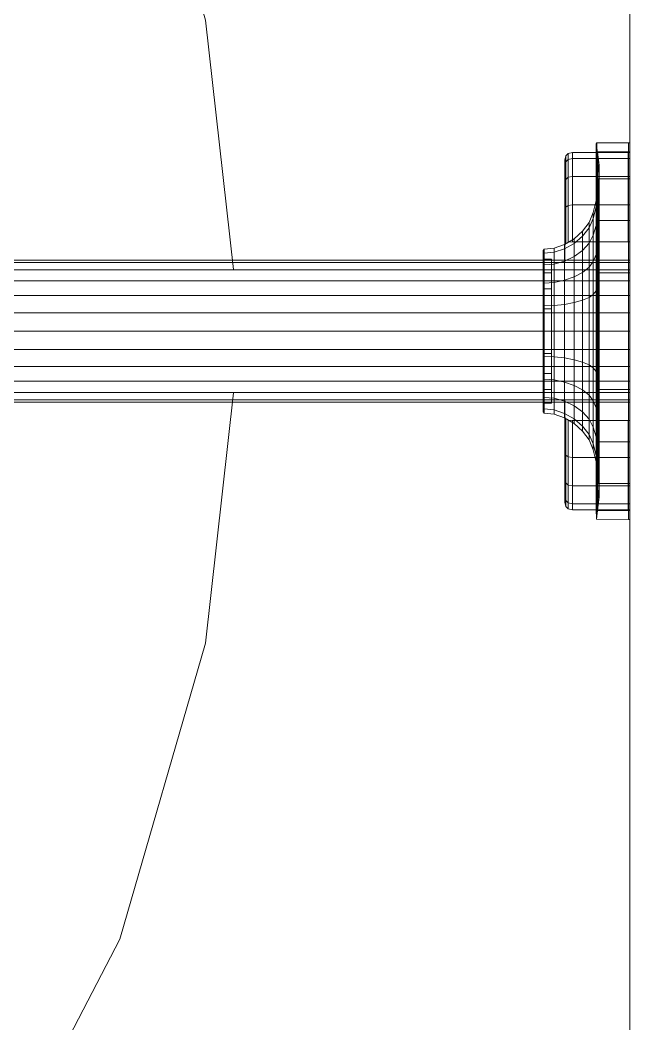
# Model space of a CAD drawing. Header units: inches. Extents: x -1551 to 2054, y 9767 to 12269.
# Drawn here: x 1040.22 to 1043.46, y 11461.92 to 11467.25 of the extents above; entities that cross this region are included whole.
import ezdxf

# ---------------------------------------------------------------- set-up
doc = ezdxf.new("R2010")
doc.units = ezdxf.units.IN
doc.header["$MEASUREMENT"] = 0
doc.layers.add('G-IMPT', color=8, linetype='Continuous', lineweight=9)
doc.layers.add('P-SANR-FIXT', color=6, linetype='Continuous', lineweight=9)

# ---------------------------------------------------------------- blocks, each defined once
blk = doc.blocks.new('Plbg-Sink Wall Mounted-UH - T11839_dwg-791503-KEY PLAN - 1ST FLOOR')
at = {"layer": 'G-IMPT'}
for p, q in [((-4.5477, 0.9516), (-4.5477, 1.0006)), ((-4.5406, 1.0006), (-4.5477, 1.0006)), ((-4.5477, 1.0006), (-4.5477, 0.9516)), ((-4.5477, 0.9925), (-4.5477, 1.0006)), ((-4.5477, 0.9439), (-4.5477, 0.9925)), ((-4.5477, 0.9925), (-4.5477, 0.9405)), ((-4.5477, 0.9925), (-4.5477, 0.9439)), ((-4.5406, 1.0006), (-4.3707, 0.9981)), ((-4.5406, 0.9516), (-4.5406, 1.0006)), ((-4.5406, 1.0006), (-4.5406, 0.9516)), ((-4.3707, 0.9981), (-4.379, 0.9372)), ((-4.374, 0.9516), (-4.3707, 0.9981)), ((-4.3707, 0.9981), (-4.374, 0.9516)), ((-4.3707, 0.9981), (-4.369, 0.9454)), ((-4.3707, 0.9981), (-4.369, 0.9454)), ((-4.5393, 0.9485), (-4.5489, 0.9485)), ((-4.5393, 0.9162), (-4.5489, 0.9162)), ((-4.5393, 0.9162), (-4.5489, 0.9162)), ((-4.5477, 0.9516), (-4.5477, 0.8095)), ((-4.5477, 0.8095), (-4.5477, 0.9516)), ((-4.5477, 0.9439), (-4.5477, 0.9516)), ((-4.5477, 0.9516), (-4.5406, 0.9516)), ((-4.5477, 0.9439), (-4.5477, 0.9516)), ((-4.5477, 0.9516), (-4.5406, 0.9516)), ((-4.5477, 0.8945), (-4.5477, 0.9439)), ((-4.5477, 0.9439), (-4.5477, 0.8029)), ((-4.5477, 0.8029), (-4.5477, 0.9439)), ((-4.5477, 0.8945), (-4.5477, 0.9439)), ((-4.5477, 0.8945), (-4.5477, 0.9405)), ((-4.5477, 0.9405), (-4.5477, 0.8945)), ((-4.5406, 0.9516), (-4.374, 0.9516)), ((-4.5406, 0.9516), (-4.5406, 0.8095)), ((-4.5406, 0.8095), (-4.5406, 0.9516)), ((-4.5406, 0.9516), (-4.374, 0.9516)), ((-4.2438, 0.9485), (-4.5393, 0.9485)), ((-4.5393, 0.9485), (-4.5393, 0.9162)), ((-4.5393, 0.9485), (-4.5393, 0.9162)), ((-4.2438, 0.9162), (-4.5393, 0.9162)), ((-4.2438, 0.9162), (-4.5393, 0.9162)), ((-4.5393, 0.9162), (-4.5393, 0.8215)), ((-4.5393, 0.8215), (-4.5393, 0.9162)), ((-4.379, 0.9372), (-4.3847, 0.8809)), ((-4.369, 0.9454), (-4.379, 0.8913)), ((-4.369, 0.9454), (-4.379, 0.8913)), ((-4.379, 0.8913), (-4.379, 0.9372)), ((-4.379, 0.9372), (-4.379, 0.8913)), ((-4.374, 0.9516), (-4.369, 0.9454)), ((-4.374, 0.9516), (-4.374, 0.8095)), ((-4.374, 0.9516), (-4.374, 0.8095)), ((-4.374, 0.9516), (-4.369, 0.9454)), ((-4.374, 0.8095), (-4.374, 0.9516)), ((-4.369, 0.8042), (-4.374, 0.9516)), ((-4.374, 0.9516), (-4.369, 0.9454)), ((-4.369, 0.9454), (-4.369, 0.8042)), ((-4.369, 0.8042), (-4.369, 0.9454)), ((-4.2438, 0.9485), (-4.2216, 0.944)), ((-4.2438, 0.9485), (-4.2438, 0.9162)), ((-4.2438, 0.9485), (-4.2438, 0.9162)), ((-4.2438, 0.9162), (-4.2216, 0.9119)), ((-4.2438, 0.9162), (-4.2438, 0.8215)), ((-4.2438, 0.8215), (-4.2438, 0.9162)), ((-4.2438, 0.9162), (-4.2216, 0.9119)), ((-4.2216, 0.944), (-4.2082, 0.9306)), ((-4.2216, 0.9119), (-4.2216, 0.944)), ((-4.2216, 0.944), (-4.2216, 0.9119)), ((-4.2216, 0.9119), (-4.2216, 0.8176)), ((-4.2216, 0.9119), (-4.2082, 0.8989)), ((-4.2216, 0.8176), (-4.2216, 0.9119)), ((-4.2216, 0.9119), (-4.2082, 0.8989)), ((-4.2082, 0.9306), (-4.2038, 0.9082)), ((-4.2082, 0.9306), (-4.2082, 0.8989)), ((-4.2082, 0.9306), (-4.2082, 0.8989)), ((-4.2038, 0.8772), (-4.2038, 0.9082)), ((-4.2038, 0.9082), (-4.2038, 0.8772)), ((-4.2038, 0.9082), (-4.2038, 0.888)), ((-4.5477, 0.8945), (-4.5477, 0.7609)), ((-4.5477, 0.7609), (-4.5477, 0.8945)), ((-4.3847, 0.8809), (-4.3862, 0.8244)), ((-4.379, 0.8913), (-4.3847, 0.8378)), ((-4.379, 0.8913), (-4.3847, 0.8378)), ((-4.3847, 0.8378), (-4.3847, 0.8809)), ((-4.3847, 0.8809), (-4.3847, 0.8378)), ((-4.379, 0.8913), (-4.379, 0.7582)), ((-4.379, 0.7582), (-4.379, 0.8913)), ((-4.2082, 0.8989), (-4.2038, 0.8772)), ((-4.2082, 0.8989), (-4.2082, 0.8059)), ((-4.2082, 0.8059), (-4.2082, 0.8989)), ((-4.2082, 0.8989), (-4.2038, 0.8772)), ((-4.2038, 0.8578), (-4.2038, 0.888)), ((-4.2038, 0.888), (-4.2038, 0.8578)), ((-4.2038, 0.8772), (-4.2038, 0.7865)), ((-4.2038, 0.7865), (-4.2038, 0.8772)), ((-4.2038, 0.8772), (-4.2038, 0.8578)), ((-4.2038, 0.8772), (-4.2038, 0.8578)), ((-4.2038, 0.3639), (-4.2038, 0.8578)), ((-4.2038, 0.8578), (-4.2038, 0.769)), ((-4.2038, 0.8578), (-4.2038, 0.3639)), ((-4.2038, 0.8578), (-4.2038, 0.769)), ((-4.5393, 0.8215), (-4.5489, 0.8215)), ((-4.5393, 0.8215), (-4.5489, 0.8215)), ((-4.5477, 0.8029), (-4.5477, 0.8095)), ((-4.5477, 0.8095), (-4.5406, 0.8095)), ((-4.5477, 0.8029), (-4.5477, 0.8095)), ((-4.5477, 0.8095), (-4.5406, 0.8095)), ((-4.5477, 0.7609), (-4.5477, 0.8029)), ((-4.5477, 0.7609), (-4.5477, 0.8029)), ((-4.5406, 0.8095), (-4.374, 0.8095)), ((-4.5406, 0.8095), (-4.5406, 0.5881)), ((-4.5406, 0.5881), (-4.5406, 0.8095)), ((-4.5406, 0.8095), (-4.374, 0.8095)), ((-4.2438, 0.8215), (-4.5393, 0.8215)), ((-4.2438, 0.8215), (-4.5393, 0.8215)), ((-4.5393, 0.8215), (-4.5393, 0.6707)), ((-4.5393, 0.6707), (-4.5393, 0.8215)), ((-4.3847, 0.8378), (-4.3862, 0.784)), ((-4.3847, 0.8378), (-4.3862, 0.784)), ((-4.3862, 0.784), (-4.3862, 0.8244)), ((-4.3862, 0.8244), (-4.3822, 0.7583)), ((-4.3862, 0.8244), (-4.3862, 0.784)), ((-4.3847, 0.8378), (-4.3847, 0.7127)), ((-4.3847, 0.7127), (-4.3847, 0.8378)), ((-4.369, 0.8042), (-4.379, 0.7582)), ((-4.369, 0.8042), (-4.379, 0.7582)), ((-4.374, 0.8095), (-4.374, 0.5881)), ((-4.374, 0.8095), (-4.369, 0.8042)), ((-4.374, 0.8095), (-4.369, 0.8042)), ((-4.374, 0.5881), (-4.374, 0.8095)), ((-4.369, 0.5843), (-4.369, 0.8042)), ((-4.369, 0.8042), (-4.369, 0.5843)), ((-4.2438, 0.8215), (-4.2216, 0.8176)), ((-4.2438, 0.8215), (-4.2438, 0.6707)), ((-4.2438, 0.6707), (-4.2438, 0.8215)), ((-4.2438, 0.8215), (-4.2216, 0.8176)), ((-4.2216, 0.8176), (-4.2216, 0.6675)), ((-4.2216, 0.8176), (-4.2082, 0.8059)), ((-4.2216, 0.6675), (-4.2216, 0.8176)), ((-4.2216, 0.8176), (-4.2082, 0.8059)), ((-4.2082, 0.8059), (-4.2038, 0.7865)), ((-4.2082, 0.8059), (-4.2082, 0.658)), ((-4.2082, 0.658), (-4.2082, 0.8059)), ((-4.2082, 0.8059), (-4.2038, 0.7865)), ((-4.3862, 0.784), (-4.3862, 0.6669)), ((-4.3862, 0.6669), (-4.3862, 0.784)), ((-4.3862, 0.784), (-4.3822, 0.7212)), ((-4.3862, 0.784), (-4.3822, 0.7212)), ((-4.379, 0.7582), (-4.3847, 0.7127)), ((-4.379, 0.7582), (-4.3847, 0.7127)), ((-4.3822, 0.7583), (-4.3704, 0.6937)), ((-4.3822, 0.7212), (-4.3822, 0.7583)), ((-4.3822, 0.7583), (-4.3822, 0.7212)), ((-4.379, 0.7582), (-4.379, 0.5508)), ((-4.379, 0.5508), (-4.379, 0.7582)), ((-4.2038, 0.7865), (-4.2038, 0.6422)), ((-4.2038, 0.6422), (-4.2038, 0.7865)), ((-4.2038, 0.7865), (-4.2038, 0.769)), ((-4.2038, 0.7865), (-4.2038, 0.769)), ((-4.2038, 0.6279), (-4.2038, 0.769)), ((-4.2038, 0.769), (-4.2038, 0.3639)), ((-4.2038, 0.6279), (-4.2038, 0.769)), ((-4.2038, 0.3639), (-4.2038, 0.769)), ((-4.3847, 0.7127), (-4.3862, 0.6669)), ((-4.3847, 0.7127), (-4.3862, 0.6669)), ((-4.3847, 0.7127), (-4.3847, 0.5178)), ((-4.3847, 0.5178), (-4.3847, 0.7127)), ((-4.3822, 0.7212), (-4.3704, 0.6597)), ((-4.3822, 0.7212), (-4.3822, 0.6135)), ((-4.3822, 0.6135), (-4.3822, 0.7212)), ((-4.3822, 0.7212), (-4.3704, 0.6597)), ((-4.3704, 0.6937), (-4.3533, 0.6293)), ((-4.3704, 0.6597), (-4.3704, 0.6937)), ((-4.3704, 0.6937), (-4.3704, 0.6597)), ((-4.5393, 0.6707), (-4.5489, 0.6707)), ((-4.5393, 0.6707), (-4.5489, 0.6707)), ((-4.2438, 0.6707), (-4.5393, 0.6707)), ((-4.2438, 0.6707), (-4.5393, 0.6707)), ((-4.5393, 0.6707), (-4.5393, 0.4743)), ((-4.5393, 0.4743), (-4.5393, 0.6707)), ((-4.3862, 0.6669), (-4.3862, 0.4846)), ((-4.3862, 0.4846), (-4.3862, 0.6669)), ((-4.3862, 0.6669), (-4.3822, 0.6135)), ((-4.3862, 0.6669), (-4.3822, 0.6135)), ((-4.3704, 0.6597), (-4.3533, 0.5985)), ((-4.3704, 0.6597), (-4.3704, 0.5612)), ((-4.3704, 0.5612), (-4.3704, 0.6597)), ((-4.3704, 0.6597), (-4.3533, 0.5985)), ((-4.2438, 0.6707), (-4.2216, 0.6675)), ((-4.2438, 0.6707), (-4.2438, 0.4743)), ((-4.2438, 0.4743), (-4.2438, 0.6707)), ((-4.2438, 0.6707), (-4.2216, 0.6675)), ((-4.2216, 0.6675), (-4.2216, 0.472)), ((-4.2216, 0.6675), (-4.2082, 0.658)), ((-4.2216, 0.472), (-4.2216, 0.6675)), ((-4.2216, 0.6675), (-4.2082, 0.658)), ((-4.2082, 0.658), (-4.2038, 0.6422)), ((-4.2082, 0.658), (-4.2082, 0.4653)), ((-4.2082, 0.4653), (-4.2082, 0.658)), ((-4.2082, 0.658), (-4.2038, 0.6422)), ((-4.2038, 0.6422), (-4.2038, 0.4541)), ((-4.2038, 0.4541), (-4.2038, 0.6422)), ((-4.2038, 0.6422), (-4.2038, 0.6279)), ((-4.2038, 0.6422), (-4.2038, 0.6279)), ((-4.5477, 0.5834), (-4.5477, 0.5881)), ((-4.5477, 0.5881), (-4.5406, 0.5881)), ((-4.5477, 0.5834), (-4.5477, 0.5881)), ((-4.5477, 0.5881), (-4.5406, 0.5881)), ((-4.5406, 0.5881), (-4.374, 0.5881)), ((-4.5406, 0.5881), (-4.5406, 0.3092)), ((-4.5406, 0.3639), (-4.5406, 0.5881)), ((-4.5406, 0.5881), (-4.374, 0.5881)), ((-4.3822, 0.6135), (-4.3704, 0.5612)), ((-4.3822, 0.6135), (-4.3822, 0.4457)), ((-4.3822, 0.4457), (-4.3822, 0.6135)), ((-4.3822, 0.6135), (-4.3704, 0.5612)), ((-4.374, 0.5881), (-4.369, 0.5843)), ((-4.374, 0.5881), (-4.369, 0.5843)), ((-4.374, 0.5881), (-4.374, 0.3092)), ((-4.374, 0.3639), (-4.374, 0.5881)), ((-4.3533, 0.6293), (-4.3323, 0.5773)), ((-4.3533, 0.5985), (-4.3533, 0.6293)), ((-4.3533, 0.6293), (-4.3533, 0.5985)), ((-4.3533, 0.5985), (-4.3323, 0.5491)), ((-4.3533, 0.5985), (-4.3533, 0.5091)), ((-4.3533, 0.5091), (-4.3533, 0.5985)), ((-4.3533, 0.5985), (-4.3323, 0.5491)), ((-4.2038, 0.444), (-4.2038, 0.6279)), ((-4.2038, 0.3639), (-4.2038, 0.6279)), ((-4.2038, 0.444), (-4.2038, 0.6279)), ((-4.2038, 0.3639), (-4.2038, 0.6279)), ((-4.5477, 0.5528), (-4.5477, 0.5834)), ((-4.5477, 0.5528), (-4.5477, 0.5834)), ((-4.379, 0.5508), (-4.3847, 0.5178)), ((-4.379, 0.5508), (-4.3847, 0.5178)), ((-4.369, 0.5843), (-4.379, 0.5508)), ((-4.369, 0.5843), (-4.379, 0.5508)), ((-4.379, 0.5508), (-4.379, 0.2896)), ((-4.379, 0.3639), (-4.379, 0.5508)), ((-4.3704, 0.5612), (-4.3533, 0.5091)), ((-4.3704, 0.5612), (-4.3704, 0.4077)), ((-4.3704, 0.4077), (-4.3704, 0.5612)), ((-4.3704, 0.5612), (-4.3533, 0.5091)), ((-4.369, 0.5843), (-4.369, 0.3072)), ((-4.369, 0.3639), (-4.369, 0.5843)), ((-4.3323, 0.5773), (-4.2975, 0.5302)), ((-4.3323, 0.5491), (-4.3323, 0.5773)), ((-4.3323, 0.5773), (-4.3323, 0.5491)), ((-4.3323, 0.5491), (-4.2975, 0.5043)), ((-4.3323, 0.5491), (-4.3323, 0.4671)), ((-4.3323, 0.4671), (-4.3323, 0.5491)), ((-4.3323, 0.5491), (-4.2975, 0.5043)), ((-4.3847, 0.5178), (-4.3862, 0.4846)), ((-4.3847, 0.5178), (-4.3862, 0.4846)), ((-4.3862, 0.4846), (-4.3862, 0.2547)), ((-4.3862, 0.2547), (-4.3862, 0.4846)), ((-4.3862, 0.4846), (-4.3822, 0.4457)), ((-4.3862, 0.4846), (-4.3822, 0.4457)), ((-4.3847, 0.5178), (-4.3847, 0.2722)), ((-4.3533, 0.5091), (-4.3323, 0.4671)), ((-4.3533, 0.5091), (-4.3533, 0.3699)), ((-4.3533, 0.3699), (-4.3533, 0.5091)), ((-4.3533, 0.5091), (-4.3323, 0.4671)), ((-4.2975, 0.5302), (-4.2527, 0.4902)), ((-4.2975, 0.5043), (-4.2975, 0.5302)), ((-4.2975, 0.5302), (-4.2975, 0.5043)), ((-4.2975, 0.5043), (-4.2527, 0.4662)), ((-4.2975, 0.5043), (-4.2975, 0.429)), ((-4.2975, 0.429), (-4.2975, 0.5043)), ((-4.2975, 0.5043), (-4.2527, 0.4662)), ((-4.2527, 0.4902), (-4.2012, 0.4594)), ((-4.2527, 0.4662), (-4.2527, 0.4902)), ((-4.2527, 0.4902), (-4.2527, 0.4662)), ((-4.5393, 0.4743), (-4.5489, 0.4743)), ((-4.5393, 0.4743), (-4.5489, 0.4743)), ((-4.2438, 0.4743), (-4.5393, 0.4743)), ((-4.2438, 0.4743), (-4.5393, 0.4743)), ((-4.3822, 0.4457), (-4.3704, 0.4077)), ((-4.3822, 0.4457), (-4.3822, 0.2343)), ((-4.3822, 0.4457), (-4.3704, 0.4077)), ((-4.3323, 0.4671), (-4.2975, 0.429)), ((-4.3323, 0.4671), (-4.3323, 0.3394)), ((-4.3323, 0.3394), (-4.3323, 0.4671)), ((-4.3323, 0.4671), (-4.2975, 0.429)), ((-4.2975, 0.429), (-4.2527, 0.3966)), ((-4.2975, 0.429), (-4.2975, 0.3117)), ((-4.2975, 0.3117), (-4.2975, 0.429)), ((-4.2975, 0.429), (-4.2527, 0.3966)), ((-4.2527, 0.4662), (-4.2012, 0.4369)), ((-4.2527, 0.4662), (-4.2527, 0.3966)), ((-4.2527, 0.3966), (-4.2527, 0.4662)), ((-4.2527, 0.4662), (-4.2012, 0.4369)), ((-4.2438, 0.4743), (-4.2216, 0.472)), ((-4.2438, 0.4743), (-4.2216, 0.472)), ((-4.2216, 0.472), (-4.2082, 0.4653)), ((-4.2216, 0.472), (-4.2082, 0.4653)), ((-4.2082, 0.4653), (-4.2038, 0.4541)), ((-4.2082, 0.4653), (-4.2038, 0.4541)), ((-4.2038, 0.4541), (-4.2038, 0.444)), ((-4.2038, 0.4541), (-4.2038, 0.444)), ((-4.2012, 0.4594), (-4.1469, 0.4402)), ((-4.2012, 0.4369), (-4.2012, 0.4594)), ((-4.2012, 0.4594), (-4.2012, 0.4369)), ((-4.2012, 0.4369), (-4.1469, 0.4186)), ((-4.2012, 0.4369), (-4.2012, 0.3717)), ((-4.2012, 0.3717), (-4.2012, 0.4369)), ((-4.2012, 0.4369), (-4.1469, 0.4186)), ((-4.1469, 0.4402), (-4.0933, 0.4346)), ((-4.1469, 0.4186), (-4.1469, 0.4402)), ((-4.1469, 0.4402), (-4.1469, 0.4186)), ((-4.0933, 0.4346), (-4.0876, 0.4285)), ((-4.0933, 0.4133), (-4.0933, 0.4346)), ((-4.0933, 0.4346), (-4.0933, 0.4133)), ((-4.0933, 0.4346), (-4.0876, 0.4075)), ((-4.0876, 0.4075), (-4.0876, 0.4285)), ((-4.0876, 0.4285), (-4.0876, 0.4075)), ((-4.0876, 0.3892), (-4.0876, 0.4285)), ((-1.2172, 0.3769), (-4.548, 0.3769)), ((-4.3704, 0.4077), (-4.3533, 0.3699)), ((-4.3704, 0.4077), (-4.3704, 0.2144)), ((-4.3704, 0.4077), (-4.3533, 0.3699)), ((-4.2527, 0.3966), (-4.2012, 0.3717)), ((-4.2527, 0.3966), (-4.2527, 0.2881)), ((-4.2527, 0.3966), (-4.2012, 0.3717)), ((-4.1469, 0.4186), (-4.0933, 0.4133)), ((-4.1469, 0.4186), (-4.1469, 0.3561)), ((-4.1469, 0.3561), (-4.1469, 0.4186)), ((-4.1469, 0.4186), (-4.0933, 0.4133)), ((-4.1328, 0.3643), (-4.1328, 0.3831)), ((-4.1328, 0.3831), (-4.1328, 0.3643)), ((-4.0942, 0.3831), (-4.1328, 0.3831)), ((-4.0876, 0.3892), (-4.0942, 0.3831)), ((-4.0942, 0.3643), (-4.0942, 0.3831)), ((-4.0942, 0.3831), (-4.0942, 0.3643)), ((-4.0933, 0.4133), (-4.0933, 0.3516)), ((-4.0933, 0.4133), (-4.0876, 0.4075)), ((-4.0933, 0.4133), (-4.0876, 0.4075)), ((-4.0933, 0.3516), (-4.0933, 0.4133)), ((-4.0876, 0.3466), (-4.0876, 0.4075)), ((-4.0876, 0.4075), (-4.0876, 0.3466)), ((-4.0876, 0.4075), (-4.0876, 0.3701)), ((-4.0876, 0.4075), (-4.0876, 0.3701)), ((-4.0876, 0.3701), (-4.0876, 0.3892)), ((-4.0876, 0.3892), (-4.0876, 0.3701)), ((-1.2153, 0.3639), (-4.548, 0.3639)), ((-1.2135, 0.3264), (-4.548, 0.3264)), ((-4.3533, 0.3699), (-4.3323, 0.3394)), ((-4.3533, 0.3699), (-4.3533, 0.1945)), ((-4.3323, 0.3394), (-4.2975, 0.3117)), ((-4.3323, 0.3394), (-4.3323, 0.1784)), ((-4.2012, 0.3717), (-4.1469, 0.3561)), ((-4.2012, 0.3717), (-4.2012, 0.27)), ((-4.1469, 0.3561), (-4.0933, 0.3516)), ((-4.1469, 0.3561), (-4.1469, 0.2587)), ((-4.1328, 0.3643), (-4.1328, 0.3099)), ((-4.0942, 0.3643), (-4.1328, 0.3643)), ((-4.0876, 0.3701), (-4.0942, 0.3643)), ((-4.0876, 0.3701), (-4.0942, 0.3643)), ((-4.0942, 0.3643), (-4.0942, 0.3099)), ((-4.0933, 0.3516), (-4.0876, 0.3466)), ((-4.0933, 0.3516), (-4.0933, 0.2555)), ((-4.0876, 0.3701), (-4.0876, 0.3149)), ((-4.0876, 0.3466), (-4.0876, 0.2518)), ((-4.0876, 0.3466), (-4.0876, 0.3149)), ((-4.5477, 0.3067), (-4.5477, 0.3092)), ((-4.5477, 0.3092), (-4.5406, 0.3092)), ((-4.5477, 0.2906), (-4.5477, 0.3067)), ((-4.5406, 0.3092), (-4.374, 0.3092)), ((-4.5406, 0.3092), (-4.5406, 0)), ((-4.3847, 0.2722), (-4.3862, 0.2547)), ((-4.379, 0.2896), (-4.3847, 0.2722)), ((-4.3847, 0.2722), (-4.3847, 0)), ((-4.369, 0.3072), (-4.379, 0.2896)), ((-4.379, 0.2896), (-4.379, 0)), ((-4.374, 0.3092), (-4.369, 0.3072)), ((-4.374, 0.3092), (-4.374, 0)), ((-4.369, 0.3072), (-4.369, 0)), ((-4.2975, 0.3117), (-4.2527, 0.2881)), ((-4.2975, 0.3117), (-4.2975, 0.1638)), ((-4.2527, 0.2881), (-4.2012, 0.27)), ((-4.2527, 0.2881), (-4.2527, 0.1515)), ((-4.2012, 0.27), (-4.1469, 0.2587)), ((-4.2012, 0.27), (-4.2012, 0.142)), ((-4.1328, 0.3099), (-4.1328, 0.2252)), ((-4.0942, 0.3099), (-4.1328, 0.3099)), ((-4.0876, 0.3149), (-4.0942, 0.3099)), ((-4.0942, 0.3099), (-4.0942, 0.2252)), ((-4.0876, 0.3149), (-4.0876, 0.2288)), ((-1.212, 0.2664), (-4.548, 0.2664)), ((-4.3862, 0.2547), (-4.3862, 0)), ((-4.3862, 0), (-4.3862, 0.2547)), ((-4.3862, 0.2547), (-4.3822, 0.2343)), ((-4.3822, 0.2343), (-4.3704, 0.2144)), ((-4.3822, 0.2343), (-4.3822, 0)), ((-4.3704, 0.2144), (-4.3533, 0.1945)), ((-4.3704, 0.2144), (-4.3704, 0)), ((-4.1469, 0.2587), (-4.0933, 0.2555)), ((-4.1469, 0.2587), (-4.1469, 0.136)), ((-4.1328, 0.2252), (-4.1328, 0.1184)), ((-4.0942, 0.2252), (-4.1328, 0.2252)), ((-4.0876, 0.2288), (-4.0942, 0.2252)), ((-4.0942, 0.2252), (-4.0942, 0.1184)), ((-4.0933, 0.2555), (-4.0876, 0.2518)), ((-4.0933, 0.2555), (-4.0933, 0.1343)), ((-4.0876, 0.2518), (-4.0876, 0.1324)), ((-4.0876, 0.2518), (-4.0876, 0.2288)), ((-4.0876, 0.2288), (-4.0876, 0.1203)), ((-1.2109, 0.1885), (-4.548, 0.1885)), ((-4.3533, 0.1945), (-4.3323, 0.1784)), ((-4.3533, 0.1945), (-4.3533, 0)), ((-4.3323, 0.1784), (-4.2975, 0.1638)), ((-4.3323, 0.1784), (-4.3323, 0)), ((-4.2975, 0.1638), (-4.2527, 0.1515)), ((-4.2975, 0.1638), (-4.2975, 0)), ((-4.2527, 0.1515), (-4.2012, 0.142)), ((-4.2527, 0.1515), (-4.2527, 0)), ((-4.2012, 0.142), (-4.1469, 0.136)), ((-4.2012, 0.142), (-4.2012, 0)), ((-4.1469, 0.136), (-4.0933, 0.1343)), ((-4.1469, 0.136), (-4.1469, 0)), ((-4.1328, 0.1184), (-4.1328, 0)), ((-4.0942, 0.1184), (-4.1328, 0.1184)), ((-4.0876, 0.1203), (-4.0942, 0.1184)), ((-4.0942, 0.1184), (-4.0942, 0)), ((-4.0933, 0.1343), (-4.0876, 0.1324)), ((-4.0933, 0.1343), (-4.0933, 0)), ((-4.0876, 0.1324), (-4.0933, 0)), ((-4.0876, 0.1324), (-4.0876, 0)), ((-4.0876, 0.1324), (-4.0876, 0.1203)), ((-4.0876, 0.1203), (-4.0876, 0)), ((-1.2101, 0.0975), (-4.548, 0.0975)), ((-1.2099, 0), (-4.548, 0)), ((-4.3862, -0.2547), (-4.3862, 0)), ((-4.2527, 0), (-4.2012, 0)), ((-4.2012, 0), (-4.1469, 0)), ((-4.2012, 0), (-4.2012, -0.142)), ((-4.1469, 0), (-4.0933, 0)), ((-4.1469, 0), (-4.1469, -0.136)), ((-4.1328, 0), (-4.1328, -0.1184)), ((-4.0942, 0), (-4.1328, 0)), ((-4.0876, 0), (-4.0942, 0)), ((-4.0942, 0), (-4.0942, -0.1184)), ((-4.0933, 0), (-4.0933, -0.1343)), ((-4.0933, 0), (-4.0876, 0)), ((-4.0876, 0), (-4.0876, -0.1324)), ((-4.0876, 0), (-4.0876, -0.1203)), ((-4.5477, 0), (-4.5406, 0)), ((-4.5406, 0), (-4.374, 0)), ((-4.5406, 0), (-4.5406, -0.3092)), ((-4.3862, 0), (-4.3862, -0.2547)), ((-4.3847, 0), (-4.3862, 0)), ((-4.3862, 0), (-4.3822, 0)), ((-4.379, 0), (-4.3847, 0)), ((-4.3847, 0), (-4.3847, -0.2722)), ((-4.3822, 0), (-4.3704, 0)), ((-4.3822, 0), (-4.3822, -0.2343)), ((-4.369, 0), (-4.379, 0)), ((-4.379, 0), (-4.379, -0.2896)), ((-4.374, 0), (-4.369, 0)), ((-4.374, 0), (-4.374, -0.3092)), ((-4.3704, 0), (-4.3533, 0)), ((-4.3704, 0), (-4.3704, -0.2144)), ((-4.369, 0), (-4.369, -0.3072)), ((-4.3533, 0), (-4.3323, 0)), ((-4.3533, 0), (-4.3533, -0.1945)), ((-4.3323, 0), (-4.2975, 0)), ((-4.3323, 0), (-4.3323, -0.1784)), ((-4.2975, 0), (-4.2527, 0)), ((-4.2975, 0), (-4.2975, -0.1638)), ((-4.2527, 0), (-4.2527, -0.1515)), ((-1.2101, -0.0975), (-4.548, -0.0975)), ((-4.2975, -0.1638), (-4.2527, -0.1515)), ((-4.2527, -0.1515), (-4.2012, -0.142)), ((-4.2527, -0.1515), (-4.2527, -0.2881)), ((-4.2012, -0.142), (-4.1469, -0.136)), ((-4.2012, -0.142), (-4.2012, -0.27)), ((-4.1469, -0.136), (-4.0933, -0.1343)), ((-4.1469, -0.136), (-4.1469, -0.2587)), ((-4.1328, -0.1184), (-4.1328, -0.2252)), ((-4.0942, -0.1184), (-4.1328, -0.1184)), ((-4.0876, -0.1203), (-4.0942, -0.1184)), ((-4.0942, -0.1184), (-4.0942, -0.2252)), ((-4.0933, -0.1343), (-4.0876, -0.1324)), ((-4.0933, -0.1343), (-4.0933, -0.2555)), ((-4.0876, -0.1203), (-4.0876, -0.2288)), ((-4.0876, -0.1324), (-4.0876, -0.1203)), ((-4.0876, -0.1324), (-4.0876, -0.2518)), ((-1.2109, -0.1885), (-4.548, -0.1885)), ((-4.3704, -0.2144), (-4.3533, -0.1945)), ((-4.3533, -0.1945), (-4.3323, -0.1784)), ((-4.3533, -0.1945), (-4.3533, -0.3699)), ((-4.3323, -0.1784), (-4.2975, -0.1638)), ((-4.3323, -0.1784), (-4.3323, -0.3394)), ((-4.2975, -0.1638), (-4.2975, -0.3117)), ((-1.212, -0.2664), (-4.548, -0.2664)), ((-4.3862, -0.2547), (-4.3822, -0.2343)), ((-4.3862, -0.2547), (-4.3862, -0.4846)), ((-4.3862, -0.4846), (-4.3862, -0.2547)), ((-4.3847, -0.2722), (-4.3862, -0.2547)), ((-4.3822, -0.2343), (-4.3704, -0.2144)), ((-4.3822, -0.2343), (-4.3822, -0.4457)), ((-4.3704, -0.2144), (-4.3704, -0.4077)), ((-4.2012, -0.27), (-4.1469, -0.2587)), ((-4.1469, -0.2587), (-4.0933, -0.2555)), ((-4.1469, -0.2587), (-4.1469, -0.3561)), ((-4.1328, -0.2252), (-4.1328, -0.3099)), ((-4.0942, -0.2252), (-4.1328, -0.2252)), ((-4.0876, -0.2288), (-4.0942, -0.2252)), ((-4.0942, -0.2252), (-4.0942, -0.3099)), ((-4.0933, -0.2555), (-4.0876, -0.2518)), ((-4.0933, -0.2555), (-4.0933, -0.3516)), ((-4.0876, -0.2288), (-4.0876, -0.3149)), ((-4.0876, -0.2518), (-4.0876, -0.2288)), ((-4.0876, -0.2518), (-4.0876, -0.3466)), ((-4.5477, -0.2906), (-4.5477, -0.3067)), ((-4.5477, -0.3067), (-4.5477, -0.3092)), ((-4.5477, -0.3092), (-4.5406, -0.3092)), ((-4.5406, -0.3092), (-4.374, -0.3092)), ((-4.5406, -0.3092), (-4.5406, -0.5881)), ((-4.379, -0.2896), (-4.3847, -0.2722)), ((-4.3847, -0.2722), (-4.3847, -0.5178)), ((-4.369, -0.3072), (-4.379, -0.2896)), ((-4.379, -0.2896), (-4.379, -0.5508)), ((-4.374, -0.3092), (-4.369, -0.3072)), ((-4.374, -0.3092), (-4.374, -0.5881)), ((-4.369, -0.3072), (-4.369, -0.5843)), ((-4.3323, -0.3394), (-4.2975, -0.3117)), ((-4.2975, -0.3117), (-4.2527, -0.2881)), ((-4.2975, -0.3117), (-4.2975, -0.429)), ((-4.2975, -0.429), (-4.2975, -0.3117)), ((-4.2527, -0.2881), (-4.2012, -0.27)), ((-4.2527, -0.2881), (-4.2527, -0.3966)), ((-4.2012, -0.27), (-4.2012, -0.3717)), ((-4.1328, -0.3099), (-4.1328, -0.3643)), ((-4.0942, -0.3099), (-4.1328, -0.3099)), ((-4.0876, -0.3149), (-4.0942, -0.3099)), ((-4.0942, -0.3099), (-4.0942, -0.3643)), ((-4.0876, -0.3149), (-4.0876, -0.3701)), ((-4.0876, -0.3466), (-4.0876, -0.3149)), ((-1.2135, -0.3264), (-4.548, -0.3264)), ((-1.2153, -0.3639), (-4.548, -0.3639)), ((-4.5406, -0.5881), (-4.5406, -0.3639)), ((-4.379, -0.5508), (-4.379, -0.3639)), ((-4.374, -0.5881), (-4.374, -0.3639)), ((-4.369, -0.5843), (-4.373, -0.3639)), ((-4.3704, -0.4077), (-4.3533, -0.3699)), ((-4.3704, -0.4077), (-4.3533, -0.3699)), ((-4.369, -0.5843), (-4.369, -0.3639)), ((-4.3533, -0.3699), (-4.3323, -0.3394)), ((-4.3533, -0.3699), (-4.3533, -0.5091)), ((-4.3533, -0.5091), (-4.3533, -0.3699)), ((-4.3323, -0.3394), (-4.3323, -0.4671)), ((-4.3323, -0.4671), (-4.3323, -0.3394)), ((-4.2527, -0.3966), (-4.2012, -0.3717)), ((-4.2527, -0.3966), (-4.2012, -0.3717)), ((-4.2038, -0.3639), (-4.2038, -0.8578)), ((-4.2038, -0.8578), (-4.2038, -0.3639)), ((-4.2038, -0.3639), (-4.2038, -0.6279)), ((-4.2038, -0.3639), (-4.2038, -0.769)), ((-4.2038, -0.3639), (-4.2038, -0.6279)), ((-4.2038, -0.3639), (-4.2038, -0.769)), ((-4.2012, -0.3717), (-4.1469, -0.3561)), ((-4.2012, -0.3717), (-4.2012, -0.4369)), ((-4.2012, -0.4369), (-4.2012, -0.3717)), ((-4.1469, -0.3561), (-4.0933, -0.3516)), ((-4.1469, -0.3561), (-4.1469, -0.4186)), ((-4.1469, -0.4186), (-4.1469, -0.3561)), ((-4.1328, -0.3643), (-4.1328, -0.3831)), ((-4.1328, -0.3831), (-4.1328, -0.3643)), ((-4.0942, -0.3643), (-4.1328, -0.3643)), ((-4.0876, -0.3701), (-4.0942, -0.3643)), ((-4.0942, -0.3643), (-4.0942, -0.3831)), ((-4.0942, -0.3831), (-4.0942, -0.3643)), ((-4.0876, -0.3701), (-4.0942, -0.3643)), ((-4.0933, -0.3516), (-4.0876, -0.3466)), ((-4.0933, -0.4133), (-4.0933, -0.3516)), ((-4.0933, -0.4133), (-4.0933, -0.3516)), ((-4.0933, -0.3516), (-4.0933, -0.4133)), ((-4.0876, -0.3466), (-4.0876, -0.4075)), ((-4.0876, -0.4075), (-4.0876, -0.3466)), ((-4.0876, -0.3701), (-4.0876, -0.3892)), ((-4.0876, -0.3892), (-4.0876, -0.3701)), ((-4.0876, -0.4075), (-4.0876, -0.3701)), ((-4.0876, -0.4075), (-4.0876, -0.3701)), ((-1.2172, -0.3769), (-4.548, -0.3769)), ((-4.3822, -0.4457), (-4.3704, -0.4077)), ((-4.3822, -0.4457), (-4.3704, -0.4077)), ((-4.3704, -0.4077), (-4.3704, -0.5612)), ((-4.3704, -0.5612), (-4.3704, -0.4077)), ((-4.2975, -0.429), (-4.2527, -0.3966)), ((-4.2975, -0.429), (-4.2527, -0.3966)), ((-4.2527, -0.3966), (-4.2527, -0.4662)), ((-4.2527, -0.4662), (-4.2527, -0.3966)), ((-4.2012, -0.4369), (-4.1469, -0.4186)), ((-4.2012, -0.4369), (-4.1469, -0.4186)), ((-4.1469, -0.4186), (-4.0933, -0.4133)), ((-4.1469, -0.4186), (-4.0933, -0.4133)), ((-4.1469, -0.4186), (-4.1469, -0.4402)), ((-4.1469, -0.4402), (-4.1469, -0.4186)), ((-4.0942, -0.3831), (-4.1328, -0.3831)), ((-4.0876, -0.3892), (-4.0942, -0.3831)), ((-4.0933, -0.4133), (-4.0876, -0.4075)), ((-4.0933, -0.4133), (-4.0876, -0.4075)), ((-4.0933, -0.4133), (-4.0876, -0.4075)), ((-4.0876, -0.4075), (-4.0933, -0.4346)), ((-4.0933, -0.4346), (-4.0933, -0.4133)), ((-4.0933, -0.4346), (-4.0933, -0.4133)), ((-4.0933, -0.4133), (-4.0933, -0.4346)), ((-4.0876, -0.4285), (-4.0876, -0.3892)), ((-4.0876, -0.4075), (-4.0876, -0.4285)), ((-4.0876, -0.4285), (-4.0876, -0.4075)), ((-4.5393, -0.4743), (-4.5489, -0.4743)), ((-4.5393, -0.4743), (-4.5489, -0.4743)), ((-4.2438, -0.4743), (-4.5393, -0.4743)), ((-4.2438, -0.4743), (-4.5393, -0.4743)), ((-4.5393, -0.4743), (-4.5393, -0.6707)), ((-4.5393, -0.6707), (-4.5393, -0.4743)), ((-4.3862, -0.4846), (-4.3822, -0.4457)), ((-4.3862, -0.4846), (-4.3822, -0.4457)), ((-4.3822, -0.4457), (-4.3822, -0.6135)), ((-4.3822, -0.6135), (-4.3822, -0.4457)), ((-4.3533, -0.5091), (-4.3323, -0.4671)), ((-4.3533, -0.5091), (-4.3323, -0.4671)), ((-4.3323, -0.4671), (-4.2975, -0.429)), ((-4.3323, -0.4671), (-4.2975, -0.429)), ((-4.3323, -0.4671), (-4.3323, -0.5491)), ((-4.3323, -0.5491), (-4.3323, -0.4671)), ((-4.2975, -0.429), (-4.2975, -0.5043)), ((-4.2975, -0.5043), (-4.2975, -0.429)), ((-4.2975, -0.5043), (-4.2527, -0.4662)), ((-4.2975, -0.5043), (-4.2527, -0.4662)), ((-4.2527, -0.4662), (-4.2012, -0.4369)), ((-4.2527, -0.4662), (-4.2012, -0.4369)), ((-4.2527, -0.4902), (-4.2012, -0.4594)), ((-4.2527, -0.4662), (-4.2527, -0.4902)), ((-4.2527, -0.4902), (-4.2527, -0.4662)), ((-4.2438, -0.4743), (-4.2216, -0.472)), ((-4.2438, -0.4743), (-4.2216, -0.472)), ((-4.2438, -0.4743), (-4.2438, -0.6707)), ((-4.2438, -0.6707), (-4.2438, -0.4743)), ((-4.2216, -0.472), (-4.2082, -0.4653)), ((-4.2216, -0.472), (-4.2082, -0.4653)), ((-4.2216, -0.472), (-4.2216, -0.6675)), ((-4.2216, -0.6675), (-4.2216, -0.472)), ((-4.2082, -0.4653), (-4.2038, -0.4541)), ((-4.2082, -0.4653), (-4.2038, -0.4541)), ((-4.2082, -0.4653), (-4.2082, -0.658)), ((-4.2082, -0.658), (-4.2082, -0.4653)), ((-4.2038, -0.4541), (-4.2038, -0.444)), ((-4.2038, -0.4541), (-4.2038, -0.444)), ((-4.2038, -0.444), (-4.2038, -0.6279)), ((-4.2038, -0.444), (-4.2038, -0.6279)), ((-4.2038, -0.4541), (-4.2038, -0.6422)), ((-4.2038, -0.6422), (-4.2038, -0.4541)), ((-4.2012, -0.4369), (-4.2012, -0.4594)), ((-4.2012, -0.4594), (-4.2012, -0.4369)), ((-4.2012, -0.4594), (-4.1469, -0.4402)), ((-4.1469, -0.4402), (-4.0933, -0.4346)), ((-4.0933, -0.4346), (-4.0876, -0.4285)), ((-4.0933, -0.4346), (-4.0876, -0.4285)), ((-4.3862, -0.4846), (-4.3862, -0.6669)), ((-4.3862, -0.6669), (-4.3862, -0.4846)), ((-4.3847, -0.5178), (-4.3862, -0.4846)), ((-4.3847, -0.5178), (-4.3862, -0.4846)), ((-4.379, -0.5508), (-4.3847, -0.5178)), ((-4.3847, -0.5178), (-4.3847, -0.7127)), ((-4.3847, -0.7127), (-4.3847, -0.5178)), ((-4.379, -0.5508), (-4.3847, -0.5178)), ((-4.3704, -0.5612), (-4.3533, -0.5091)), ((-4.3704, -0.5612), (-4.3533, -0.5091)), ((-4.3533, -0.5091), (-4.3533, -0.5985)), ((-4.3533, -0.5985), (-4.3533, -0.5091)), ((-4.3323, -0.5491), (-4.2975, -0.5043)), ((-4.3323, -0.5491), (-4.2975, -0.5043)), ((-4.3323, -0.5773), (-4.2975, -0.5302)), ((-4.2975, -0.5302), (-4.2527, -0.4902)), ((-4.2975, -0.5043), (-4.2975, -0.5302)), ((-4.2975, -0.5302), (-4.2975, -0.5043)), ((-4.5477, -0.5528), (-4.5477, -0.5834)), ((-4.5477, -0.5528), (-4.5477, -0.5834)), ((-4.5477, -0.5834), (-4.5477, -0.5881)), ((-4.5477, -0.5834), (-4.5477, -0.5881)), ((-4.3822, -0.6135), (-4.3704, -0.5612)), ((-4.3822, -0.6135), (-4.3704, -0.5612)), ((-4.369, -0.5843), (-4.379, -0.5508)), ((-4.379, -0.5508), (-4.379, -0.7582)), ((-4.379, -0.7582), (-4.379, -0.5508)), ((-4.369, -0.5843), (-4.379, -0.5508)), ((-4.374, -0.5881), (-4.369, -0.5843)), ((-4.374, -0.5881), (-4.369, -0.5843)), ((-4.369, -0.5843), (-4.374, -0.8095)), ((-4.3704, -0.5612), (-4.3704, -0.6597)), ((-4.3704, -0.6597), (-4.3704, -0.5612)), ((-4.369, -0.8042), (-4.369, -0.5843)), ((-4.369, -0.5843), (-4.369, -0.8042)), ((-4.3533, -0.5985), (-4.3323, -0.5491)), ((-4.3533, -0.5985), (-4.3323, -0.5491)), ((-4.3533, -0.6293), (-4.3323, -0.5773)), ((-4.3323, -0.5491), (-4.3323, -0.5773)), ((-4.3323, -0.5773), (-4.3323, -0.5491)), ((-4.5477, -0.5881), (-4.5406, -0.5881)), ((-4.5477, -0.5881), (-4.5406, -0.5881)), ((-4.5406, -0.5881), (-4.374, -0.5881)), ((-4.5406, -0.5881), (-4.5406, -0.8095)), ((-4.5406, -0.8095), (-4.5406, -0.5881)), ((-4.5406, -0.5881), (-4.374, -0.5881)), ((-4.3862, -0.6669), (-4.3822, -0.6135)), ((-4.3862, -0.6669), (-4.3822, -0.6135)), ((-4.3822, -0.6135), (-4.3822, -0.7212)), ((-4.3822, -0.7212), (-4.3822, -0.6135)), ((-4.374, -0.5881), (-4.374, -0.8095)), ((-4.374, -0.8095), (-4.374, -0.5881)), ((-4.3704, -0.6597), (-4.3533, -0.5985)), ((-4.3704, -0.6597), (-4.3533, -0.5985)), ((-4.3704, -0.6937), (-4.3533, -0.6293)), ((-4.3533, -0.5985), (-4.3533, -0.6293)), ((-4.3533, -0.6293), (-4.3533, -0.5985)), ((-4.2038, -0.6422), (-4.2038, -0.6279)), ((-4.2038, -0.6422), (-4.2038, -0.6279)), ((-4.2038, -0.6279), (-4.2038, -0.769)), ((-4.2038, -0.6279), (-4.2038, -0.769)), ((-4.5393, -0.6707), (-4.5489, -0.6707)), ((-4.5393, -0.6707), (-4.5489, -0.6707)), ((-4.2438, -0.6707), (-4.5393, -0.6707)), ((-4.2438, -0.6707), (-4.5393, -0.6707)), ((-4.5393, -0.6707), (-4.5393, -0.8215)), ((-4.5393, -0.8215), (-4.5393, -0.6707)), ((-4.3862, -0.6669), (-4.3862, -0.784)), ((-4.3862, -0.784), (-4.3862, -0.6669)), ((-4.3847, -0.7127), (-4.3862, -0.6669)), ((-4.3847, -0.7127), (-4.3862, -0.6669)), ((-4.3822, -0.7212), (-4.3704, -0.6597)), ((-4.3822, -0.7212), (-4.3704, -0.6597)), ((-4.3704, -0.6597), (-4.3704, -0.6937)), ((-4.3704, -0.6937), (-4.3704, -0.6597)), ((-4.2438, -0.6707), (-4.2216, -0.6675)), ((-4.2438, -0.6707), (-4.2216, -0.6675)), ((-4.2438, -0.6707), (-4.2438, -0.8215)), ((-4.2438, -0.8215), (-4.2438, -0.6707)), ((-4.2216, -0.6675), (-4.2082, -0.658)), ((-4.2216, -0.6675), (-4.2082, -0.658)), ((-4.2216, -0.6675), (-4.2216, -0.8176)), ((-4.2216, -0.8176), (-4.2216, -0.6675)), ((-4.2082, -0.658), (-4.2038, -0.6422)), ((-4.2082, -0.658), (-4.2038, -0.6422)), ((-4.2082, -0.658), (-4.2082, -0.8059)), ((-4.2082, -0.8059), (-4.2082, -0.658)), ((-4.2038, -0.6422), (-4.2038, -0.7865)), ((-4.2038, -0.7865), (-4.2038, -0.6422)), ((-4.3862, -0.784), (-4.3822, -0.7212)), ((-4.3862, -0.784), (-4.3822, -0.7212)), ((-4.379, -0.7582), (-4.3847, -0.7127)), ((-4.3847, -0.7127), (-4.3847, -0.8378)), ((-4.3847, -0.8378), (-4.3847, -0.7127)), ((-4.379, -0.7582), (-4.3847, -0.7127)), ((-4.3822, -0.7583), (-4.3704, -0.6937)), ((-4.3822, -0.7212), (-4.3822, -0.7583)), ((-4.3822, -0.7583), (-4.3822, -0.7212)), ((-4.5477, -0.7609), (-4.5477, -0.8029)), ((-4.5477, -0.7609), (-4.5477, -0.8945)), ((-4.5477, -0.8945), (-4.5477, -0.7609)), ((-4.5477, -0.7609), (-4.5477, -0.8029)), ((-4.3862, -0.8244), (-4.3822, -0.7583)), ((-4.3862, -0.784), (-4.3862, -0.8244)), ((-4.3862, -0.8244), (-4.3862, -0.784)), ((-4.3847, -0.8378), (-4.3862, -0.784)), ((-4.3847, -0.8378), (-4.3862, -0.784)), ((-4.369, -0.8042), (-4.379, -0.7582)), ((-4.379, -0.7582), (-4.379, -0.8913)), ((-4.379, -0.8913), (-4.379, -0.7582)), ((-4.369, -0.8042), (-4.379, -0.7582)), ((-4.2082, -0.8059), (-4.2038, -0.7865)), ((-4.2082, -0.8059), (-4.2038, -0.7865)), ((-4.2038, -0.7865), (-4.2038, -0.769)), ((-4.2038, -0.7865), (-4.2038, -0.769)), ((-4.2038, -0.8578), (-4.2038, -0.769)), ((-4.2038, -0.8578), (-4.2038, -0.769)), ((-4.2038, -0.7865), (-4.2038, -0.8772)), ((-4.2038, -0.8772), (-4.2038, -0.7865)), ((-4.5393, -0.8215), (-4.5489, -0.8215)), ((-4.5393, -0.8215), (-4.5489, -0.8215)), ((-4.5477, -0.8029), (-4.5477, -0.8095)), ((-4.5477, -0.8029), (-4.5477, -0.9439)), ((-4.5477, -0.9439), (-4.5477, -0.8029)), ((-4.5477, -0.8029), (-4.5477, -0.8095)), ((-4.5477, -0.8095), (-4.5477, -0.9516)), ((-4.5477, -0.9516), (-4.5477, -0.8095)), ((-4.5477, -0.8095), (-4.5406, -0.8095)), ((-4.5477, -0.8095), (-4.5406, -0.8095)), ((-4.5406, -0.8095), (-4.374, -0.8095)), ((-4.5406, -0.8095), (-4.5406, -0.9516)), ((-4.5406, -0.9516), (-4.5406, -0.8095)), ((-4.5406, -0.8095), (-4.374, -0.8095)), ((-4.2438, -0.8215), (-4.5393, -0.8215)), ((-4.2438, -0.8215), (-4.5393, -0.8215)), ((-4.5393, -0.8215), (-4.5393, -0.9162)), ((-4.5393, -0.9162), (-4.5393, -0.8215)), ((-4.3847, -0.8809), (-4.3862, -0.8244)), ((-4.379, -0.8913), (-4.3847, -0.8378)), ((-4.3847, -0.8378), (-4.3847, -0.8809)), ((-4.3847, -0.8809), (-4.3847, -0.8378)), ((-4.379, -0.8913), (-4.3847, -0.8378)), ((-4.374, -0.8095), (-4.369, -0.8042)), ((-4.374, -0.8095), (-4.369, -0.8042)), ((-4.374, -0.8095), (-4.374, -0.9516)), ((-4.374, -0.9516), (-4.374, -0.8095)), ((-4.369, -0.9454), (-4.369, -0.8042)), ((-4.369, -0.8042), (-4.369, -0.9454)), ((-4.2438, -0.8215), (-4.2216, -0.8176)), ((-4.2438, -0.8215), (-4.2216, -0.8176)), ((-4.2438, -0.8215), (-4.2438, -0.9162)), ((-4.2438, -0.9162), (-4.2438, -0.8215)), ((-4.2216, -0.8176), (-4.2082, -0.8059)), ((-4.2216, -0.8176), (-4.2082, -0.8059)), ((-4.2216, -0.8176), (-4.2216, -0.9119)), ((-4.2216, -0.9119), (-4.2216, -0.8176)), ((-4.2082, -0.8059), (-4.2082, -0.8989)), ((-4.2082, -0.8989), (-4.2082, -0.8059)), ((-4.5477, -0.8945), (-4.5477, -0.9439)), ((-4.5477, -0.8945), (-4.5477, -0.9405)), ((-4.5477, -0.9405), (-4.5477, -0.8945)), ((-4.5477, -0.8945), (-4.5477, -0.9439)), ((-4.379, -0.9372), (-4.3847, -0.8809)), ((-4.369, -0.9454), (-4.379, -0.8913)), ((-4.379, -0.8913), (-4.379, -0.9372)), ((-4.379, -0.9372), (-4.379, -0.8913)), ((-4.369, -0.9454), (-4.379, -0.8913)), ((-4.2216, -0.9119), (-4.2082, -0.8989)), ((-4.2216, -0.9119), (-4.2082, -0.8989)), ((-4.2082, -0.8989), (-4.2038, -0.8772)), ((-4.2082, -0.8989), (-4.2038, -0.8772)), ((-4.2082, -0.8989), (-4.2082, -0.9306)), ((-4.2082, -0.9306), (-4.2082, -0.8989)), ((-4.2038, -0.8772), (-4.2038, -0.8578)), ((-4.2038, -0.8772), (-4.2038, -0.8578)), ((-4.2038, -0.8578), (-4.2038, -0.888)), ((-4.2038, -0.888), (-4.2038, -0.8578)), ((-4.2038, -0.8772), (-4.2038, -0.9082)), ((-4.2038, -0.9082), (-4.2038, -0.8772)), ((-4.2038, -0.9082), (-4.2038, -0.888)), ((-4.5393, -0.9162), (-4.5489, -0.9162)), ((-4.5393, -0.9162), (-4.5489, -0.9162)), ((-4.5393, -0.9485), (-4.5489, -0.9485)), ((-4.5477, -0.9405), (-4.5477, -0.9925)), ((-4.5477, -0.9439), (-4.5477, -0.9516)), ((-4.5477, -0.9439), (-4.5477, -0.9925)), ((-4.5477, -0.9925), (-4.5477, -0.9439)), ((-4.5477, -0.9439), (-4.5477, -0.9516)), ((-4.5477, -0.9516), (-4.5477, -1.0006)), ((-4.5477, -1.0006), (-4.5477, -0.9516)), ((-4.5477, -0.9516), (-4.5406, -0.9516)), ((-4.5477, -0.9516), (-4.5406, -0.9516)), ((-4.5406, -0.9516), (-4.374, -0.9516)), ((-4.5406, -0.9516), (-4.5406, -1.0006)), ((-4.5406, -1.0006), (-4.5406, -0.9516)), ((-4.5406, -0.9516), (-4.374, -0.9516)), ((-4.2438, -0.9162), (-4.5393, -0.9162)), ((-4.2438, -0.9162), (-4.5393, -0.9162)), ((-4.5393, -0.9162), (-4.5393, -0.9485)), ((-4.5393, -0.9485), (-4.5393, -0.9162)), ((-4.2438, -0.9485), (-4.5393, -0.9485)), ((-4.369, -0.9941), (-4.379, -0.9372)), ((-4.374, -0.9516), (-4.369, -0.9454)), ((-4.374, -0.9516), (-4.369, -0.9454)), ((-4.369, -0.9454), (-4.374, -1.0006)), ((-4.374, -1.0006), (-4.374, -0.9516)), ((-4.374, -0.9516), (-4.374, -1.0006)), ((-4.369, -0.9454), (-4.369, -0.9941)), ((-4.369, -0.9941), (-4.369, -0.9454)), ((-4.2438, -0.9162), (-4.2216, -0.9119)), ((-4.2438, -0.9162), (-4.2216, -0.9119)), ((-4.2438, -0.9162), (-4.2438, -0.9485)), ((-4.2438, -0.9485), (-4.2438, -0.9162)), ((-4.2438, -0.9485), (-4.2216, -0.944)), ((-4.2216, -0.9119), (-4.2216, -0.944)), ((-4.2216, -0.944), (-4.2216, -0.9119)), ((-4.2216, -0.944), (-4.2082, -0.9306)), ((-4.2082, -0.9306), (-4.2038, -0.9082)), ((-4.5477, -0.9925), (-4.5477, -1.0006)), ((-4.5477, -1.0006), (-4.5406, -1.0006)), ((-4.5406, -1.0006), (-4.374, -1.0006)), ((-4.374, -1.0006), (-4.369, -0.9941))]:
    blk.add_line(p, q, dxfattribs=at)
blk = doc.blocks.new('Plbg-Sink Wall Mounted-UH - Sink-403447-KEY PLAN - 1ST FLOOR')
at = {"layer": 'P-SANR-FIXT'}
blk.add_line((-12, -0.75), (12, -0.75), dxfattribs=at)
at = {"layer": 'P-SANR-FIXT', "flags": 128}
for points in [[(-7.4307, -9), (-7.2443, -7.6314), (-6.6945, -6.3315), (-5.8089, -5.1654), (-4.6318, -4.1916), (-3.2223, -3.4588), (-1.6511, -3.004), (-0.3278, -2.856)], [(0.3277, -2.8558), (1.6572, -3.004), (3.2284, -3.4588), (4.6379, -4.1916), (5.8149, -5.1654), (6.7006, -6.3315), (7.2504, -7.6314), (7.4367, -9)]]:
    blk.add_lwpolyline(points, dxfattribs=at)
at = {"rotation": 270.0000000000001}
blk.add_blockref('Plbg-Sink Wall Mounted-UH - T11839_dwg-791503-KEY PLAN - 1ST FLOOR', (0, -5.2989), dxfattribs=at)

msp = doc.modelspace()

# ---------------------------------------------------------------- block references
at = {"layer": 'P-SANR-FIXT', "rotation": 269.9999999999986}
msp.add_blockref('Plbg-Sink Wall Mounted-UH - Sink-403447-KEY PLAN - 1ST FLOOR', (1044.2056, 11465.6019), dxfattribs=at)

doc.saveas('drawing.dxf')
